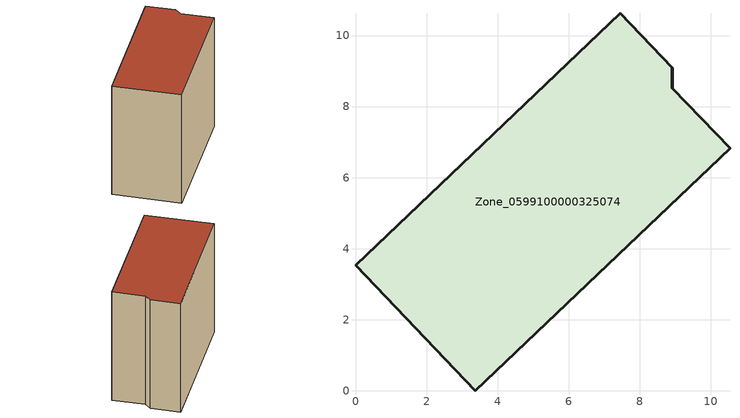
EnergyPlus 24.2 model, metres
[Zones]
Zone_0599100000325074
 floor ground (C_G): 0,3.54 7.45,10.63 8.92,9.09 8.92,8.52 10.54,6.82 3.38,0 z0
 wall outside (C_F): 3.38,0 10.54,6.82 8.92,8.52 8.92,9.09 7.45,10.63 0,3.54 3.38,0 z0:8.75
 roof outside (C_R): 7.45,10.63 0,3.54 3.38,0 10.54,6.82 8.92,8.52 8.92,9.09 z8.75
[BUILDING]
Pand.0599100000325074: North Axis=0; Terrain=City; Loads Convergence Tolerance Value=0.04; Temperature Convergence Tolerance Value=0.4; Solar Distribution=FullExterior; Maximum Number of Warmup Days=25; Minimum Number of Warmup Days=1
[Site:Location]
Rotterdam.The.Hague.AP_ZH_NLD Design_Conditions: Latitude=51.96; Longitude=4.45; Time Zone=1; Elevation=-4.5
[SITE:GROUNDTEMPERATURE:BUILDINGSURFACE]
18, 18, 18, 18, 18, 18, 18, 18, 18, 18, 18, 18
[MATERIAL] Thermal Absorptance=0.9; Solar Absorptance=0.7; Visible Absorptance=0.7
Name | Roughness | Thickness | Conductivity | Density | Specific Heat
G.TI.1992-2005 | MediumSmooth | 0.15 | 0.06 | 540 | 1210
F.TI.1992-2005 | Rough | 0.3 | 0.12 | 1920 | 840
R.TI.1992-2005 | MediumRough | 0.2 | 0.08 | 1500 | 1000
[CONSTRUCTION]
C_G: G.TI.1992-2005
C_F: F.TI.1992-2005
C_R: R.TI.1992-2005
[ZONE]
Zone_0599100000325074: Type=1; Multiplier=1; Ceiling Height=Autocalculate; Volume=Autocalculate; Floor Area=autocalculate; Part of Total Floor Area=Yes
[ZONEINFILTRATION:DESIGNFLOWRATE]
Infil_Zone_0599100000325074: Zone or ZoneList or Space or SpaceList=Zone_0599100000325074; Schedule=AlwaysOn; Design Flow Rate Calculation Method=Flow/Area; Flow Rate per Floor Area=0.0015; Constant Term Coefficient=1; Temperature Term Coefficient=0; Velocity Term Coefficient=0; Velocity Squared Term Coefficient=0
[HVACTEMPLATE:ZONE:IDEALLOADSAIRSYSTEM]
Zone_0599100000325074: Maximum Heating Supply Air Temperature=50; Minimum Cooling Supply Air Temperature=13; Maximum Heating Supply Air Humidity Ratio=0.0156; Minimum Cooling Supply Air Humidity Ratio=0.0077; Heating Limit=NoLimit; Cooling Limit=NoLimit; Dehumidification Control Type=ConstantSensibleHeatRatio; Cooling Sensible Heat Ratio=0.7; Dehumidification Setpoint=60; Humidification Control Type=None; Humidification Setpoint=30; Outdoor Air Method=None; Outdoor Air Flow Rate per Person=0.00944; Outdoor Air Flow Rate per Zone Floor Area=0; Outdoor Air Flow Rate per Zone=0; Demand Controlled Ventilation Type=None; Outdoor Air Economizer Type=NoEconomizer; Heat Recovery Type=None; Sensible Heat Recovery Effectiveness=0.7; Latent Heat Recovery Effectiveness=0.65
[ZONECONTROL:THERMOSTAT]
ThermostatControl_Zone_0599100000325074: Zone or ZoneList=Zone_0599100000325074; Control Type Schedule=DualSetpointControlType; Control 1=Thermostat_Zone_0599100000325074; Temperature Difference Between Cutout And Setpoint=0
[THERMOSTATSETPOINT:DUALSETPOINT]
Thermostat_Zone_0599100000325074: Heating Setpoint Temperature Schedule=HeatingSetpoint_Zone_0599100000325074; Cooling Setpoint Temperature Schedule=CoolingSetpoint_Zone_0599100000325074
[SCHEDULE:COMPACT]
HeatingSetpoint_Zone_0599100000325074: Through: 12/31, For: AllDays, Until: 24:00, 21
CoolingSetpoint_Zone_0599100000325074: Through: 12/31, For: AllDays, Until: 24:00, 24
DualSetpointControlType: Through: 12/31, For: AllDays, Until: 24:00, 4
AlwaysOn: Through: 12/31, For: AllDays, Until: 24:00, 1
